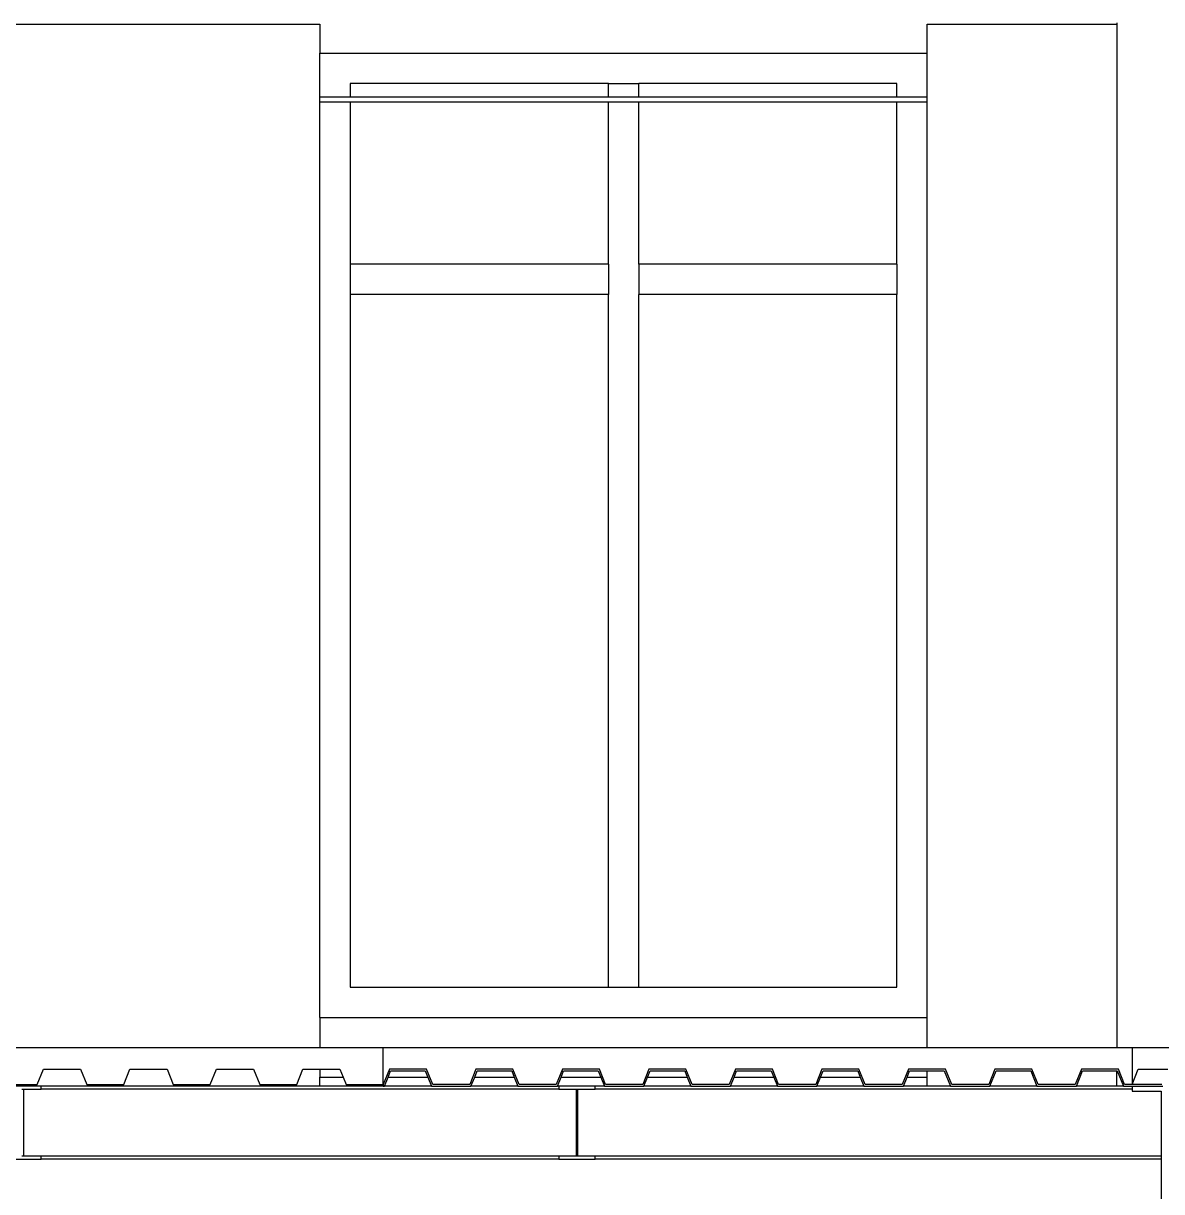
# Model space of a CAD drawing. Extents: x -34 to 34, y -12.8 to 11.9.
# Drawn here: x -0.485 to 3.264, y 5.423 to 9.268 of the extents above; entities that cross this region are included whole.
import ezdxf

# ---------------------------------------------------------------- set-up
doc = ezdxf.new("R2010")
doc.units = 0
doc.layers.get('0').update_dxf_attribs({"linetype": 'CONTINUOUS'})
doc.layers.add('SECTIONCUTEDGES', color=7, linetype='CONTINUOUS')

msp = doc.modelspace()

# ---------------------------------------------------------------- linework, layer by layer
for p, q in [((3.1168, 9.2697), (3.1168, 9.2655)), ((-0.6582, 9.2655), (0.4918, 9.2655)), ((0.4918, 9.2655), (0.4918, 9.1697)), ((2.4918, 9.2655), (3.1168, 9.2655)), ((2.4918, 9.1697), (2.4918, 9.2655)), ((3.1168, 9.2655), (3.1168, 5.8955)), ((0.4918, 9.1697), (2.4918, 9.1697)), ((0.4918, 9.0257), (0.4918, 9.1697)), ((2.4918, 9.0257), (2.4918, 9.1697)), ((0.5918, 9.0697), (0.5918, 9.0257)), ((1.4418, 9.0697), (0.5918, 9.0697)), ((1.4418, 9.0697), (1.5418, 9.0697)), ((1.4418, 9.0257), (1.4418, 9.0697)), ((1.5418, 9.0257), (1.5418, 9.0697)), ((2.3918, 9.0697), (1.5418, 9.0697)), ((2.3918, 9.0257), (2.3918, 9.0697)), ((0.4918, 9.0257), (0.5918, 9.0257)), ((0.4918, 9.0097), (0.4918, 9.0257)), ((0.4918, 9.0097), (0.5918, 9.0097)), ((0.4918, 5.9955), (0.4918, 9.0097)), ((0.5918, 9.0257), (1.4418, 9.0257)), ((0.5918, 9.0097), (0.5918, 8.4755)), ((0.5918, 9.0097), (1.4418, 9.0097)), ((1.4418, 9.0257), (1.5418, 9.0257)), ((1.4418, 8.4755), (1.4418, 9.0097)), ((1.4418, 9.0097), (1.5418, 9.0097)), ((1.5418, 9.0257), (2.3918, 9.0257)), ((1.5418, 8.4755), (1.5418, 9.0097)), ((1.5418, 9.0097), (2.3918, 9.0097)), ((2.3918, 9.0257), (2.4918, 9.0257)), ((2.3918, 8.4755), (2.3918, 9.0097)), ((2.3918, 9.0097), (2.4918, 9.0097)), ((2.4918, 9.0097), (2.4918, 9.0257)), ((2.4918, 5.9955), (2.4918, 9.0097)), ((1.4418, 8.4755), (0.5918, 8.4755)), ((0.5918, 8.4755), (0.5918, 8.3755)), ((1.4418, 8.4755), (1.4418, 8.3755)), ((2.3918, 8.4755), (1.5418, 8.4755)), ((1.5418, 8.4755), (1.5418, 8.3755)), ((2.3918, 8.4755), (2.3918, 8.3755)), ((1.4418, 8.3755), (0.5918, 8.3755)), ((0.5918, 8.3755), (0.5918, 6.0955)), ((1.4418, 6.0955), (1.4418, 8.3755)), ((2.3918, 8.3755), (1.5418, 8.3755)), ((1.5418, 6.0955), (1.5418, 8.3755)), ((2.3918, 6.0955), (2.3918, 8.3755)), ((0.5918, 6.0955), (1.4418, 6.0955)), ((1.4418, 6.0955), (1.5418, 6.0955)), ((1.5418, 6.0955), (2.3918, 6.0955)), ((0.4918, 5.9955), (2.4918, 5.9955)), ((0.4918, 5.9955), (0.4918, 5.8955)), ((2.4918, 5.8955), (2.4918, 5.9955)), ((0.4918, 5.8255), (0.4918, 5.7997)), ((2.4918, 5.7997), (2.4918, 5.8197)), ((3.1168, 5.7697), (3.1168, 5.8197)), ((0.4918, 5.7697), (-0.4263, 5.7697)), ((0.4918, 5.7697), (0.4918, 5.7997)), ((0.4918, 5.7997), (0.5685, 5.7997)), ((0.7004, 5.7697), (0.4918, 5.7697)), ((0.8593, 5.7697), (0.7044, 5.7697)), ((0.7166, 5.7997), (0.8471, 5.7997)), ((1.1441, 5.7697), (0.9892, 5.7697)), ((1.0015, 5.7997), (1.1319, 5.7997)), ((1.2787, 5.7697), (1.2741, 5.7697)), ((1.2863, 5.7997), (1.4168, 5.7997)), ((1.429, 5.7697), (1.3987, 5.7697)), ((1.7138, 5.7697), (1.559, 5.7697)), ((1.5712, 5.7997), (1.7016, 5.7997)), ((1.9987, 5.7697), (1.8438, 5.7697)), ((1.856, 5.7997), (1.9865, 5.7997)), ((2.2836, 5.7697), (2.1287, 5.7697)), ((2.1409, 5.7997), (2.2713, 5.7997)), ((2.4918, 5.7697), (2.4135, 5.7697)), ((2.4257, 5.7997), (2.4918, 5.7997)), ((2.4918, 5.7697), (2.4918, 5.7997)), ((2.5684, 5.7697), (2.4918, 5.7697)), ((2.8533, 5.7697), (2.6984, 5.7697)), ((3.1168, 5.7697), (2.9832, 5.7697)), ((3.1381, 5.7697), (3.1168, 5.7697)), ((1.2787, 5.7599), (-0.4263, 5.7599)), ((3.1668, 5.7599), (1.3987, 5.7599)), ((1.2787, 5.5395), (-0.4263, 5.5395)), ((3.2618, 5.5395), (1.3987, 5.5395)), ((1.2787, 5.5297), (-0.4263, 5.5297)), ((3.2618, 5.5297), (1.3987, 5.5297))]:
    msp.add_line(p, q)
at = {"layer": 'SECTIONCUTEDGES'}
for p, q in [((0.4918, 5.8955), (-0.6582, 5.8955)), ((0.7004, 5.8955), (0.4918, 5.8955)), ((0.7004, 5.7755), (0.7004, 5.8955)), ((2.4918, 5.8955), (0.7004, 5.8955)), ((3.1168, 5.8955), (2.4918, 5.8955)), ((3.1668, 5.8955), (3.1168, 5.8955)), ((3.1668, 5.8955), (3.1668, 5.7755)), ((3.4168, 5.8955), (3.1668, 5.8955)), ((-0.439, 5.7755), (-0.4186, 5.8255)), ((-0.4186, 5.8255), (-0.2966, 5.8255)), ((-0.2966, 5.8255), (-0.2762, 5.7755)), ((-0.1541, 5.7755), (-0.1338, 5.8255)), ((-0.1338, 5.8255), (-0.0117, 5.8255)), ((-0.0117, 5.8255), (0.0086, 5.7755)), ((0.1307, 5.7755), (0.1511, 5.8255)), ((0.1511, 5.8255), (0.2732, 5.8255)), ((0.2732, 5.8255), (0.2935, 5.7755)), ((0.4156, 5.7755), (0.4359, 5.8255)), ((0.4359, 5.8255), (0.4918, 5.8255)), ((0.4918, 5.8255), (0.558, 5.8255)), ((0.558, 5.8255), (0.5685, 5.7997)), ((0.7208, 5.8255), (0.7004, 5.7755)), ((0.7166, 5.7997), (0.7247, 5.8197)), ((0.8429, 5.8255), (0.7208, 5.8255)), ((0.7247, 5.8197), (0.8389, 5.8197)), ((0.8389, 5.8197), (0.8471, 5.7997)), ((0.8632, 5.7755), (0.8429, 5.8255)), ((1.0056, 5.8255), (0.9853, 5.7755)), ((1.0015, 5.7997), (1.0096, 5.8197)), ((1.1277, 5.8255), (1.0056, 5.8255)), ((1.0096, 5.8197), (1.1238, 5.8197)), ((1.1238, 5.8197), (1.1319, 5.7997)), ((1.1481, 5.7755), (1.1277, 5.8255)), ((1.2905, 5.8255), (1.2702, 5.7755)), ((1.2863, 5.7997), (1.2944, 5.8197)), ((1.4126, 5.8255), (1.2905, 5.8255)), ((1.2944, 5.8197), (1.4086, 5.8197)), ((1.4086, 5.8197), (1.4168, 5.7997)), ((1.4329, 5.7755), (1.4126, 5.8255)), ((1.5754, 5.8255), (1.555, 5.7755)), ((1.5712, 5.7997), (1.5793, 5.8197)), ((1.6974, 5.8255), (1.5754, 5.8255)), ((1.5793, 5.8197), (1.6935, 5.8197)), ((1.6935, 5.8197), (1.7016, 5.7997)), ((1.7178, 5.7755), (1.6974, 5.8255)), ((1.8602, 5.8255), (1.8399, 5.7755)), ((1.856, 5.7997), (1.8642, 5.8197)), ((1.9823, 5.8255), (1.8602, 5.8255)), ((1.8642, 5.8197), (1.9784, 5.8197)), ((1.9784, 5.8197), (1.9865, 5.7997)), ((2.0026, 5.7755), (1.9823, 5.8255)), ((2.1451, 5.8255), (2.1247, 5.7755)), ((2.1409, 5.7997), (2.149, 5.8197)), ((2.2672, 5.8255), (2.1451, 5.8255)), ((2.149, 5.8197), (2.2632, 5.8197)), ((2.2632, 5.8197), (2.2713, 5.7997)), ((2.2875, 5.7755), (2.2672, 5.8255)), ((2.4299, 5.8255), (2.4096, 5.7755)), ((2.4257, 5.7997), (2.4339, 5.8197)), ((2.552, 5.8255), (2.4299, 5.8255)), ((2.4339, 5.8197), (2.4918, 5.8197)), ((2.4918, 5.8197), (2.5481, 5.8197)), ((2.5481, 5.8197), (2.5684, 5.7697)), ((2.5724, 5.7755), (2.552, 5.8255)), ((2.7148, 5.8255), (2.6944, 5.7755)), ((2.6984, 5.7697), (2.7187, 5.8197)), ((2.8369, 5.8255), (2.7148, 5.8255)), ((2.7187, 5.8197), (2.8329, 5.8197)), ((2.8329, 5.8197), (2.8533, 5.7697)), ((2.8572, 5.7755), (2.8369, 5.8255)), ((2.9996, 5.8255), (2.9793, 5.7755)), ((2.9832, 5.7697), (3.0036, 5.8197)), ((3.1217, 5.8255), (2.9996, 5.8255)), ((3.0036, 5.8197), (3.1168, 5.8197)), ((3.1168, 5.8197), (3.1178, 5.8197)), ((3.1178, 5.8197), (3.1381, 5.7697)), ((3.1421, 5.7755), (3.1217, 5.8255)), ((3.1668, 5.7755), (3.1871, 5.8255)), ((3.1871, 5.8255), (3.2845, 5.8255)), ((-0.5611, 5.7755), (-0.439, 5.7755)), ((-0.4263, 5.7697), (-0.5463, 5.7697)), ((-0.4263, 5.7599), (-0.4263, 5.7697)), ((-0.2762, 5.7755), (-0.1541, 5.7755)), ((0.0086, 5.7755), (0.1307, 5.7755)), ((0.2935, 5.7755), (0.4156, 5.7755)), ((0.5685, 5.7997), (0.5784, 5.7755)), ((0.5784, 5.7755), (0.7004, 5.7755)), ((0.7004, 5.7755), (0.7004, 5.7697)), ((0.7004, 5.7697), (0.7044, 5.7697)), ((0.7044, 5.7697), (0.7166, 5.7997)), ((0.8471, 5.7997), (0.8593, 5.7697)), ((0.8593, 5.7697), (0.9892, 5.7697)), ((0.9853, 5.7755), (0.8632, 5.7755)), ((0.9892, 5.7697), (1.0015, 5.7997)), ((1.1319, 5.7997), (1.1441, 5.7697)), ((1.1441, 5.7697), (1.2741, 5.7697)), ((1.2702, 5.7755), (1.1481, 5.7755)), ((1.2741, 5.7697), (1.2863, 5.7997)), ((1.3987, 5.7697), (1.2787, 5.7697)), ((1.2787, 5.7697), (1.2787, 5.7599)), ((1.3987, 5.7599), (1.3987, 5.7697)), ((1.4168, 5.7997), (1.429, 5.7697)), ((1.429, 5.7697), (1.559, 5.7697)), ((1.555, 5.7755), (1.4329, 5.7755)), ((1.559, 5.7697), (1.5712, 5.7997)), ((1.7016, 5.7997), (1.7138, 5.7697)), ((1.7138, 5.7697), (1.8438, 5.7697)), ((1.8399, 5.7755), (1.7178, 5.7755)), ((1.8438, 5.7697), (1.856, 5.7997)), ((1.9865, 5.7997), (1.9987, 5.7697)), ((1.9987, 5.7697), (2.1287, 5.7697)), ((2.1247, 5.7755), (2.0026, 5.7755)), ((2.1287, 5.7697), (2.1409, 5.7997)), ((2.2713, 5.7997), (2.2836, 5.7697)), ((2.2836, 5.7697), (2.4135, 5.7697)), ((2.4096, 5.7755), (2.2875, 5.7755)), ((2.4135, 5.7697), (2.4257, 5.7997)), ((2.5684, 5.7697), (2.6984, 5.7697)), ((2.6944, 5.7755), (2.5724, 5.7755)), ((2.8533, 5.7697), (2.9832, 5.7697)), ((2.9793, 5.7755), (2.8572, 5.7755)), ((3.1381, 5.7697), (3.1668, 5.7697)), ((3.1668, 5.7755), (3.1421, 5.7755)), ((3.2642, 5.7755), (3.1668, 5.7755)), ((3.1668, 5.7697), (3.1668, 5.7599)), ((3.1668, 5.7697), (3.2681, 5.7697)), ((-0.4894, 5.7599), (-0.4832, 5.7599)), ((-0.4832, 5.5395), (-0.4832, 5.7599)), ((-0.4832, 5.7599), (-0.4263, 5.7599)), ((1.2787, 5.7599), (1.3356, 5.7599)), ((1.3356, 5.7599), (1.3356, 5.5395)), ((1.3356, 5.7599), (1.3418, 5.7599)), ((1.3418, 5.5395), (1.3418, 5.7599)), ((1.3418, 5.7599), (1.3987, 5.7599)), ((3.1668, 5.7599), (3.1668, 5.7537)), ((3.1668, 5.7537), (3.2618, 5.7537)), ((3.2618, 5.7537), (3.2618, 5.5395)), ((-0.4832, 5.5395), (-0.4894, 5.5395)), ((-0.4263, 5.5395), (-0.4832, 5.5395)), ((-0.4263, 5.5297), (-0.4263, 5.5395)), ((1.2787, 5.5395), (1.2787, 5.5297)), ((1.3356, 5.5395), (1.2787, 5.5395)), ((1.3418, 5.5395), (1.3356, 5.5395)), ((1.3987, 5.5395), (1.3418, 5.5395)), ((1.3987, 5.5297), (1.3987, 5.5395)), ((3.2618, 5.5395), (3.2618, 5.5297)), ((-0.5463, 5.5297), (-0.4263, 5.5297)), ((1.2787, 5.5297), (1.3987, 5.5297)), ((3.2618, 5.5297), (3.2618, 5.2857))]:
    msp.add_line(p, q, dxfattribs=at)

doc.saveas('drawing.dxf')
